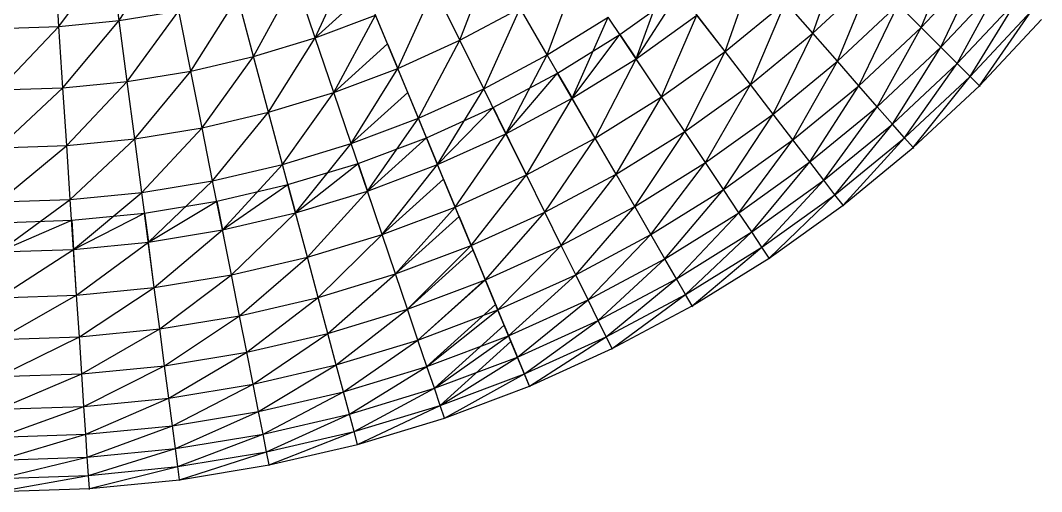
# Model space of a CAD drawing. Extents: x -1560 to 4680, y -1560 to 1560.
# Drawn here: x 25 to 1172, y -1559 to -1029 of the extents above; entities that cross this region are included whole.
import ezdxf

# ---------------------------------------------------------------- set-up
doc = ezdxf.new("R2010")
doc.units = 0
doc.header["$MEASUREMENT"] = 0
for name, color, linetype in [('HHST6X6X0.375', 13, 'Continuous'), ('L30X30X3', 1, 'Continuous'), ('TRIO25X148_A', 4, 'Continuous'), ('TRIO25X148_B', 6, 'Continuous'), ('TRIO25X148_C', 96, 'Continuous'), ('TRIO25X148_D', 3, 'Continuous'), ('TRIO25X148_F', 52, 'Continuous'), ('TRIO2875X148_A', 140, 'Continuous'), ('TRIO35X148', 30, 'Continuous'), ('TRIO45X148', 5, 'Continuous')]:
    doc.layers.add(name, color=color, linetype=linetype)

msp = doc.modelspace()

# ---------------------------------------------------------------- linework, layer by layer
at = {"layer": 'HHST6X6X0.375'}
for p, q in [((1103.1, -1103.1, 60), (1102.3, -1102.3, 68.9)), ((1028.6, -1172.9, 60), (1027.8, -1172, 68.9)), ((949.7, -1237.6, 60), (949, -1236.7, 68.9)), ((866.7, -1297.1, 60), (866.1, -1296.2, 68.9)), ((780, -1351, 60), (779.4, -1350, 68.9)), ((690, -1399.1, 60), (689.5, -1398.1, 68.9)), ((597, -1441.3, 60), (596.6, -1440.2, 68.9)), ((501.4, -1477.2, 60), (501.1, -1476.2, 68.9)), ((403.8, -1506.8, 60), (403.5, -1505.8, 68.9)), ((304.3, -1530, 60), (304.1, -1528.9, 68.9)), ((203.6, -1546.7, 60), (203.5, -1545.5, 68.9)), ((102, -1556.7, 60), (102, -1555.5, 68.9))]:
    msp.add_line(p, q, dxfattribs=at)
at = {"layer": 'L30X30X3'}
for p, q in [((437.1, -1055.3, 888.8), (448.5, -1082.9, 915.4)), ((698, -1044.7, 744.4), (716.3, -1072, 767.3)), ((628.2, -1088.1, 744.4), (644.6, -1116.5, 767.3)), ((471.8, -1139, 843.1), (459.8, -1110, 818.3)), ((555.7, -1126.8, 744.4), (570.2, -1156.3, 767.3)), ((480.8, -1160.8, 744.4), (493.4, -1191.1, 767.3)), ((403.9, -1189.7, 744.4), (414.4, -1220.8, 767.3)), ((325.2, -1213.6, 744.4), (333.7, -1245.3, 767.3)), ((500.1, -1207.3, 667.4), (513.1, -1238.8, 688.2)), ((245.1, -1232.3, 744.4), (251.5, -1264.5, 767.3)), ((164, -1245.7, 744.4), (168.3, -1278.2, 767.3)), ((517.6, -1249.5, 587.4), (531.1, -1282.1, 606.2)), ((82.2, -1253.7, 744.4), (84.3, -1286.5, 767.3)), ((547.1, -1320.8, 521.5), (533.2, -1287.1, 504.8)), ((546.8, -1320.2, 420), (561.1, -1354.6, 434.4)), ((558.5, -1348.4, 333.2), (573.1, -1383.6, 345.3)), ((568.2, -1371.8, 244.6), (583, -1407.6, 254.5)), ((590.9, -1426.5, 162.2), (575.8, -1390.2, 154.7))]:
    msp.add_line(p, q, dxfattribs=at)
at = {"layer": 'TRIO25X148_A'}
for p, q in [((67.9, -1035.8, 1048.5), (63.1, -963.2, 1108.7)), ((135.5, -1029.1, 1048.5), (126, -957, 1108.7)), ((355.8, -1048.3, 984), (333.7, -982.9, 1048.5)), ((518.4, -1051.2, 915.4), (489.6, -992.9, 984)), ((286.5, -1069.3, 984), (268.7, -1002.7, 1048.5)), ((915, -1043.4, 606.2), (884.1, -1008.2, 688.2)), ((216, -1085.8, 984), (202.5, -1018.1, 1048.5)), ((616.4, -1067.7, 843.1), (586, -1015.1, 915.4)), ((1036.8, -1036.8, 434.4), (1010.9, -1010.9, 521.5)), ((144.5, -1097.6, 984), (135.5, -1029.1, 1048.5)), ((448.5, -1082.9, 915.4), (423.6, -1022.8, 984)), ((716.3, -1072, 767.3), (685, -1025.1, 843.1)), ((816.3, -1063.8, 688.2), (784.8, -1022.8, 767.3)), ((72.4, -1104.7, 984), (67.9, -1035.8, 1048.5)), ((942.6, -1074.8, 521.5), (915, -1043.4, 606.2)), ((1059, -1059, 345.3), (1036.8, -1036.8, 434.4)), ((376.8, -1109.9, 915.4), (355.8, -1048.3, 984)), ((545.3, -1105.7, 843.1), (518.4, -1051.2, 915.4)), ((844.8, -1101, 606.2), (816.3, -1063.8, 688.2)), ((303.4, -1132.1, 915.4), (286.5, -1069.3, 984)), ((644.6, -1116.5, 767.3), (616.4, -1067.7, 843.1)), ((745, -1114.9, 688.2), (716.3, -1072, 767.3)), ((966.8, -1102.4, 434.4), (942.6, -1074.8, 521.5)), ((228.7, -1149.6, 915.4), (216, -1085.8, 984)), ((471.8, -1139, 843.1), (448.5, -1082.9, 915.4)), ((153, -1162.1, 915.4), (144.5, -1097.6, 984)), ((870.3, -1134.2, 521.5), (844.8, -1101, 606.2)), ((76.7, -1169.6, 915.4), (72.4, -1104.7, 984)), ((396.3, -1167.5, 843.1), (376.8, -1109.9, 915.4)), ((570.2, -1156.3, 767.3), (545.3, -1105.7, 843.1)), ((987.4, -1126, 345.3), (966.8, -1102.4, 434.4)), ((670.5, -1161.3, 688.2), (644.6, -1116.5, 767.3)), ((771, -1153.9, 606.2), (745, -1114.9, 688.2)), ((319.1, -1190.9, 843.1), (303.4, -1132.1, 915.4)), ((892.6, -1163.2, 434.4), (870.3, -1134.2, 521.5)), ((493.4, -1191.1, 767.3), (471.8, -1139, 843.1)), ((240.5, -1209.2, 843.1), (228.7, -1149.6, 915.4)), ((593.1, -1202.6, 688.2), (570.2, -1156.3, 767.3)), ((794.2, -1188.7, 521.5), (771, -1153.9, 606.2)), ((80.6, -1230.2, 843.1), (76.7, -1169.6, 915.4)), ((160.9, -1222.3, 843.1), (153, -1162.1, 915.4)), ((414.4, -1220.8, 767.3), (396.3, -1167.5, 843.1)), ((693.9, -1201.8, 606.2), (670.5, -1161.3, 688.2)), ((911.7, -1188.1, 345.3), (892.6, -1163.2, 434.4)), ((333.7, -1245.3, 767.3), (319.1, -1190.9, 843.1)), ((513.1, -1238.8, 688.2), (493.4, -1191.1, 767.3)), ((814.6, -1219.1, 434.4), (794.2, -1188.7, 521.5)), ((613.8, -1244.6, 606.2), (593.1, -1202.6, 688.2)), ((714.8, -1238.1, 521.5), (693.9, -1201.8, 606.2)), ((251.5, -1264.5, 767.3), (240.5, -1209.2, 843.1)), ((168.3, -1278.2, 767.3), (160.9, -1222.3, 843.1)), ((431, -1269.7, 688.2), (414.4, -1220.8, 767.3)), ((832, -1245.2, 345.3), (814.6, -1219.1, 434.4)), ((84.3, -1286.5, 767.3), (80.6, -1230.2, 843.1)), ((531.1, -1282.1, 606.2), (513.1, -1238.8, 688.2)), ((733.1, -1269.8, 434.4), (714.8, -1238.1, 521.5)), ((347.1, -1295.2, 688.2), (333.7, -1245.3, 767.3)), ((632.3, -1282.1, 521.5), (613.8, -1244.6, 606.2)), ((261.6, -1315.1, 688.2), (251.5, -1264.5, 767.3)), ((446.1, -1314.1, 606.2), (431, -1269.7, 688.2)), ((748.8, -1297, 345.3), (733.1, -1269.8, 434.4)), ((175, -1329.4, 688.2), (168.3, -1278.2, 767.3)), ((547.1, -1320.8, 521.5), (531.1, -1282.1, 606.2)), ((648.5, -1315, 434.4), (632.3, -1282.1, 521.5)), ((87.7, -1338, 688.2), (84.3, -1286.5, 767.3)), ((359.2, -1340.5, 606.2), (347.1, -1295.2, 688.2)), ((270.7, -1361.1, 606.2), (261.6, -1315.1, 688.2)), ((459.5, -1353.7, 521.5), (446.1, -1314.1, 606.2)), ((662.4, -1343.2, 345.3), (648.5, -1315, 434.4)), ((181.1, -1375.9, 606.2), (175, -1329.4, 688.2)), ((561.1, -1354.6, 434.4), (547.1, -1320.8, 521.5)), ((90.8, -1384.8, 606.2), (87.7, -1338, 688.2)), ((370, -1380.9, 521.5), (359.2, -1340.5, 606.2)), ((471.3, -1388.4, 434.4), (459.5, -1353.7, 521.5)), ((278.9, -1402.1, 521.5), (270.7, -1361.1, 606.2)), ((573.1, -1383.6, 345.3), (561.1, -1354.6, 434.4)), ((186.6, -1417.3, 521.5), (181.1, -1375.9, 606.2)), ((93.5, -1426.5, 521.5), (90.8, -1384.8, 606.2)), ((379.5, -1416.3, 434.4), (370, -1380.9, 521.5)), ((481.4, -1418.1, 345.3), (471.3, -1388.4, 434.4)), ((286, -1438.1, 434.4), (278.9, -1402.1, 521.5)), ((191.4, -1453.7, 434.4), (186.6, -1417.3, 521.5)), ((387.6, -1446.6, 345.3), (379.5, -1416.3, 434.4)), ((95.9, -1463.1, 434.4), (93.5, -1426.5, 521.5)), ((292.2, -1468.8, 345.3), (286, -1438.1, 434.4)), ((195.5, -1484.8, 345.3), (191.4, -1453.7, 434.4)), ((97.9, -1494.4, 345.3), (95.9, -1463.1, 434.4))]:
    msp.add_line(p, q, dxfattribs=at)
at = {"layer": 'TRIO25X148_B'}
for p, q in [((412.9, -996.8, 955.6), (355.8, -1048.3, 984)), ((448.5, -1082.9, 915.4), (412.9, -996.8, 955.6)), ((716.3, -1072, 767.3), (764.9, -996.8, 744.4)), ((816.3, -1063.8, 688.2), (764.9, -996.8, 744.4)), ((437.1, -1055.3, 888.8), (376.8, -1109.9, 915.4)), ((471.8, -1139, 843.1), (437.1, -1055.3, 888.8)), ((644.6, -1116.5, 767.3), (698, -1044.7, 744.4)), ((745, -1114.9, 688.2), (698, -1044.7, 744.4)), ((570.2, -1156.3, 767.3), (628.2, -1088.1, 744.4)), ((670.5, -1161.3, 688.2), (628.2, -1088.1, 744.4)), ((459.8, -1110, 818.3), (396.3, -1167.5, 843.1)), ((493.4, -1191.1, 767.3), (459.8, -1110, 818.3)), ((493.4, -1191.1, 767.3), (555.7, -1126.8, 744.4)), ((593.1, -1202.6, 688.2), (555.7, -1126.8, 744.4)), ((414.4, -1220.8, 767.3), (480.8, -1160.8, 744.4)), ((513.1, -1238.8, 688.2), (480.8, -1160.8, 744.4)), ((333.7, -1245.3, 767.3), (403.9, -1189.7, 744.4)), ((431, -1269.7, 688.2), (403.9, -1189.7, 744.4)), ((251.5, -1264.5, 767.3), (325.2, -1213.6, 744.4)), ((347.1, -1295.2, 688.2), (325.2, -1213.6, 744.4)), ((500.1, -1207.3, 667.4), (431, -1269.7, 688.2)), ((531.1, -1282.1, 606.2), (500.1, -1207.3, 667.4)), ((168.3, -1278.2, 767.3), (245.1, -1232.3, 744.4)), ((261.6, -1315.1, 688.2), (245.1, -1232.3, 744.4)), ((84.3, -1286.5, 767.3), (164, -1245.7, 744.4)), ((175, -1329.4, 688.2), (164, -1245.7, 744.4)), ((517.6, -1249.5, 587.4), (446.1, -1314.1, 606.2)), ((547.1, -1320.8, 521.5), (517.6, -1249.5, 587.4)), ((0, -1289.2, 767.3), (82.2, -1253.7, 744.4)), ((87.7, -1338, 688.2), (82.2, -1253.7, 744.4)), ((533.2, -1287.1, 504.8), (459.5, -1353.7, 521.5)), ((561.1, -1354.6, 434.4), (533.2, -1287.1, 504.8)), ((546.8, -1320.2, 420), (471.3, -1388.4, 434.4)), ((573.1, -1383.6, 345.3), (546.8, -1320.2, 420)), ((558.5, -1348.4, 333.2), (481.4, -1418.1, 345.3)), ((583, -1407.6, 254.5), (558.5, -1348.4, 333.2)), ((568.2, -1371.8, 244.6), (489.7, -1442.7, 254.5)), ((590.9, -1426.5, 162.2), (568.2, -1371.8, 244.6)), ((496.3, -1462.1, 162.2), (575.8, -1390.2, 154.7))]:
    msp.add_line(p, q, dxfattribs=at)
at = {"layer": 'TRIO25X148_C'}
for p, q in [((1036.8, -1036.8, 434.4), (1102.4, -966.8, 434.4)), ((915, -1043.4, 606.2), (981.3, -981.3, 606.2)), ((1059, -1059, 345.3), (1126, -987.4, 345.3)), ((816.3, -1063.8, 688.2), (884.1, -1008.2, 688.2)), ((1077.3, -1077.3, 254.5), (1145.5, -1004.6, 254.5)), ((135.5, -1029.1, 1048.5), (202.5, -1018.1, 1048.5)), ((518.4, -1051.2, 915.4), (586, -1015.1, 915.4)), ((942.6, -1074.8, 521.5), (1010.9, -1010.9, 521.5)), ((1091.8, -1091.8, 162.2), (1160.8, -1018, 162.2)), ((67.9, -1035.8, 1048.5), (135.5, -1029.1, 1048.5)), ((355.8, -1048.3, 984), (423.6, -1022.8, 984)), ((616.4, -1067.7, 843.1), (685, -1025.1, 843.1)), ((716.3, -1072, 767.3), (784.8, -1022.8, 767.3)), ((1102.3, -1102.3, 68.9), (1172, -1027.8, 68.9)), ((0, -1038, 1048.5), (67.9, -1035.8, 1048.5)), ((844.8, -1101, 606.2), (915, -1043.4, 606.2)), ((966.8, -1102.4, 434.4), (1036.8, -1036.8, 434.4)), ((286.5, -1069.3, 984), (355.8, -1048.3, 984)), ((448.5, -1082.9, 915.4), (518.4, -1051.2, 915.4)), ((745, -1114.9, 688.2), (816.3, -1063.8, 688.2)), ((987.4, -1126, 345.3), (1059, -1059, 345.3)), ((216, -1085.8, 984), (286.5, -1069.3, 984)), ((545.3, -1105.7, 843.1), (616.4, -1067.7, 843.1)), ((644.6, -1116.5, 767.3), (716.3, -1072, 767.3)), ((870.3, -1134.2, 521.5), (942.6, -1074.8, 521.5)), ((1004.6, -1145.5, 254.5), (1077.3, -1077.3, 254.5)), ((144.5, -1097.6, 984), (216, -1085.8, 984)), ((376.8, -1109.9, 915.4), (448.5, -1082.9, 915.4)), ((72.4, -1104.7, 984), (144.5, -1097.6, 984)), ((771, -1153.9, 606.2), (844.8, -1101, 606.2)), ((1018, -1160.8, 162.2), (1091.8, -1091.8, 162.2)), ((0, -1107.1, 984), (72.4, -1104.7, 984)), ((303.4, -1132.1, 915.4), (376.8, -1109.9, 915.4)), ((471.8, -1139, 843.1), (545.3, -1105.7, 843.1)), ((892.6, -1163.2, 434.4), (966.8, -1102.4, 434.4)), ((1027.8, -1172, 68.9), (1102.3, -1102.3, 68.9)), ((570.2, -1156.3, 767.3), (644.6, -1116.5, 767.3)), ((670.5, -1161.3, 688.2), (745, -1114.9, 688.2)), ((228.7, -1149.6, 915.4), (303.4, -1132.1, 915.4)), ((794.2, -1188.7, 521.5), (870.3, -1134.2, 521.5)), ((911.7, -1188.1, 345.3), (987.4, -1126, 345.3)), ((396.3, -1167.5, 843.1), (471.8, -1139, 843.1)), ((927.5, -1208.7, 254.5), (1004.6, -1145.5, 254.5)), ((153, -1162.1, 915.4), (228.7, -1149.6, 915.4)), ((493.4, -1191.1, 767.3), (570.2, -1156.3, 767.3)), ((693.9, -1201.8, 606.2), (771, -1153.9, 606.2)), ((0, -1172.1, 915.4), (76.7, -1169.6, 915.4)), ((76.7, -1169.6, 915.4), (153, -1162.1, 915.4)), ((319.1, -1190.9, 843.1), (396.3, -1167.5, 843.1)), ((593.1, -1202.6, 688.2), (670.5, -1161.3, 688.2)), ((814.6, -1219.1, 434.4), (892.6, -1163.2, 434.4)), ((939.9, -1224.9, 162.2), (1018, -1160.8, 162.2)), ((949, -1236.7, 68.9), (1027.8, -1172, 68.9)), ((240.5, -1209.2, 843.1), (319.1, -1190.9, 843.1)), ((414.4, -1220.8, 767.3), (493.4, -1191.1, 767.3)), ((714.8, -1238.1, 521.5), (794.2, -1188.7, 521.5)), ((832, -1245.2, 345.3), (911.7, -1188.1, 345.3)), ((513.1, -1238.8, 688.2), (593.1, -1202.6, 688.2)), ((613.8, -1244.6, 606.2), (693.9, -1201.8, 606.2)), ((160.9, -1222.3, 843.1), (240.5, -1209.2, 843.1)), ((846.4, -1266.8, 254.5), (927.5, -1208.7, 254.5)), ((80.6, -1230.2, 843.1), (160.9, -1222.3, 843.1)), ((333.7, -1245.3, 767.3), (414.4, -1220.8, 767.3)), ((733.1, -1269.8, 434.4), (814.6, -1219.1, 434.4)), ((857.8, -1283.8, 162.2), (939.9, -1224.9, 162.2)), ((0, -1232.9, 843.1), (80.6, -1230.2, 843.1)), ((431, -1269.7, 688.2), (513.1, -1238.8, 688.2)), ((632.3, -1282.1, 521.5), (714.8, -1238.1, 521.5)), ((866.1, -1296.2, 68.9), (949, -1236.7, 68.9)), ((251.5, -1264.5, 767.3), (333.7, -1245.3, 767.3)), ((531.1, -1282.1, 606.2), (613.8, -1244.6, 606.2)), ((748.8, -1297, 345.3), (832, -1245.2, 345.3)), ((168.3, -1278.2, 767.3), (251.5, -1264.5, 767.3)), ((347.1, -1295.2, 688.2), (431, -1269.7, 688.2)), ((648.5, -1315, 434.4), (733.1, -1269.8, 434.4)), ((761.8, -1319.4, 254.5), (846.4, -1266.8, 254.5)), ((84.3, -1286.5, 767.3), (168.3, -1278.2, 767.3)), ((446.1, -1314.1, 606.2), (531.1, -1282.1, 606.2)), ((547.1, -1320.8, 521.5), (632.3, -1282.1, 521.5)), ((772, -1337.2, 162.2), (857.8, -1283.8, 162.2)), ((0, -1289.2, 767.3), (84.3, -1286.5, 767.3)), ((261.6, -1315.1, 688.2), (347.1, -1295.2, 688.2)), ((779.4, -1350, 68.9), (866.1, -1296.2, 68.9)), ((662.4, -1343.2, 345.3), (748.8, -1297, 345.3)), ((175, -1329.4, 688.2), (261.6, -1315.1, 688.2)), ((359.2, -1340.5, 606.2), (446.1, -1314.1, 606.2)), ((561.1, -1354.6, 434.4), (648.5, -1315, 434.4)), ((673.9, -1366.4, 254.5), (761.8, -1319.4, 254.5)), ((87.7, -1338, 688.2), (175, -1329.4, 688.2)), ((459.5, -1353.7, 521.5), (547.1, -1320.8, 521.5)), ((0, -1340.9, 688.2), (87.7, -1338, 688.2)), ((270.7, -1361.1, 606.2), (359.2, -1340.5, 606.2)), ((682.9, -1384.8, 162.2), (772, -1337.2, 162.2)), ((370, -1380.9, 521.5), (459.5, -1353.7, 521.5)), ((573.1, -1383.6, 345.3), (662.4, -1343.2, 345.3)), ((689.5, -1398.1, 68.9), (779.4, -1350, 68.9)), ((181.1, -1375.9, 606.2), (270.7, -1361.1, 606.2)), ((471.3, -1388.4, 434.4), (561.1, -1354.6, 434.4)), ((90.8, -1384.8, 606.2), (181.1, -1375.9, 606.2)), ((583, -1407.6, 254.5), (673.9, -1366.4, 254.5)), ((0, -1387.8, 606.2), (90.8, -1384.8, 606.2)), ((278.9, -1402.1, 521.5), (370, -1380.9, 521.5)), ((379.5, -1416.3, 434.4), (471.3, -1388.4, 434.4)), ((481.4, -1418.1, 345.3), (573.1, -1383.6, 345.3)), ((590.9, -1426.5, 162.2), (682.9, -1384.8, 162.2)), ((596.6, -1440.2, 68.9), (689.5, -1398.1, 68.9)), ((186.6, -1417.3, 521.5), (278.9, -1402.1, 521.5)), ((489.7, -1442.7, 254.5), (583, -1407.6, 254.5)), ((93.5, -1426.5, 521.5), (186.6, -1417.3, 521.5)), ((286, -1438.1, 434.4), (379.5, -1416.3, 434.4)), ((387.6, -1446.6, 345.3), (481.4, -1418.1, 345.3)), ((0, -1429.6, 521.5), (93.5, -1426.5, 521.5)), ((496.3, -1462.1, 162.2), (590.9, -1426.5, 162.2)), ((191.4, -1453.7, 434.4), (286, -1438.1, 434.4)), ((394.3, -1471.6, 254.5), (489.7, -1442.7, 254.5)), ((501.1, -1476.2, 68.9), (596.6, -1440.2, 68.9)), ((95.9, -1463.1, 434.4), (191.4, -1453.7, 434.4)), ((292.2, -1468.8, 345.3), (387.6, -1446.6, 345.3)), ((0, -1466.2, 434.4), (95.9, -1463.1, 434.4)), ((399.6, -1491.4, 162.2), (496.3, -1462.1, 162.2)), ((195.5, -1484.8, 345.3), (292.2, -1468.8, 345.3)), ((297.2, -1494.3, 254.5), (394.3, -1471.6, 254.5)), ((403.5, -1505.8, 68.9), (501.1, -1476.2, 68.9)), ((97.9, -1494.4, 345.3), (195.5, -1484.8, 345.3)), ((301.2, -1514.3, 162.2), (399.6, -1491.4, 162.2)), ((0, -1497.6, 345.3), (97.9, -1494.4, 345.3)), ((198.9, -1510.5, 254.5), (297.2, -1494.3, 254.5)), ((99.6, -1520.3, 254.5), (198.9, -1510.5, 254.5)), ((201.5, -1530.8, 162.2), (301.2, -1514.3, 162.2)), ((304.1, -1528.9, 68.9), (403.5, -1505.8, 68.9)), ((0, -1523.6, 254.5), (99.6, -1520.3, 254.5)), ((101, -1540.7, 162.2), (201.5, -1530.8, 162.2)), ((203.5, -1545.5, 68.9), (304.1, -1528.9, 68.9)), ((0, -1544, 162.2), (101, -1540.7, 162.2)), ((102, -1555.5, 68.9), (203.5, -1545.5, 68.9)), ((0, -1558.9, 68.9), (102, -1555.5, 68.9))]:
    msp.add_line(p, q, dxfattribs=at)
at = {"layer": 'TRIO25X148_D'}
for p, q in [((135.5, -1029.1, 1048.5), (188.3, -946.7, 1108.7)), ((915, -1043.4, 606.2), (948.2, -948.2, 688.2)), ((1036.8, -1036.8, 434.4), (1074.8, -942.6, 521.5)), ((67.9, -1035.8, 1048.5), (126, -957, 1108.7)), ((355.8, -1048.3, 984), (397.2, -959, 1048.5)), ((518.4, -1051.2, 915.4), (553.5, -958.7, 984)), ((616.4, -1067.7, 843.1), (651.2, -974.5, 915.4)), ((816.3, -1063.8, 688.2), (850, -969.3, 767.3)), ((1059, -1059, 345.3), (1102.4, -966.8, 434.4)), ((286.5, -1069.3, 984), (333.7, -982.9, 1048.5)), ((716.3, -1072, 767.3), (750.5, -978.1, 843.1)), ((942.6, -1074.8, 521.5), (981.3, -981.3, 606.2)), ((448.5, -1082.9, 915.4), (489.6, -992.9, 984)), ((1077.3, -1077.3, 254.5), (1126, -987.4, 345.3)), ((216, -1085.8, 984), (268.7, -1002.7, 1048.5)), ((844.8, -1101, 606.2), (884.1, -1008.2, 688.2)), ((144.5, -1097.6, 984), (202.5, -1018.1, 1048.5)), ((545.3, -1105.7, 843.1), (586, -1015.1, 915.4)), ((966.8, -1102.4, 434.4), (1010.9, -1010.9, 521.5)), ((72.4, -1104.7, 984), (135.5, -1029.1, 1048.5)), ((376.8, -1109.9, 915.4), (423.6, -1022.8, 984)), ((644.6, -1116.5, 767.3), (685, -1025.1, 843.1)), ((745, -1114.9, 688.2), (784.8, -1022.8, 767.3)), ((0, -1107.1, 984), (67.9, -1035.8, 1048.5)), ((870.3, -1134.2, 521.5), (915, -1043.4, 606.2)), ((987.4, -1126, 345.3), (1036.8, -1036.8, 434.4)), ((303.4, -1132.1, 915.4), (355.8, -1048.3, 984)), ((471.8, -1139, 843.1), (518.4, -1051.2, 915.4)), ((771, -1153.9, 606.2), (816.3, -1063.8, 688.2)), ((1004.6, -1145.5, 254.5), (1059, -1059, 345.3)), ((228.7, -1149.6, 915.4), (286.5, -1069.3, 984)), ((570.2, -1156.3, 767.3), (616.4, -1067.7, 843.1)), ((670.5, -1161.3, 688.2), (716.3, -1072, 767.3)), ((892.6, -1163.2, 434.4), (942.6, -1074.8, 521.5)), ((153, -1162.1, 915.4), (216, -1085.8, 984)), ((396.3, -1167.5, 843.1), (448.5, -1082.9, 915.4)), ((76.7, -1169.6, 915.4), (144.5, -1097.6, 984)), ((794.2, -1188.7, 521.5), (844.8, -1101, 606.2)), ((0, -1172.1, 915.4), (72.4, -1104.7, 984)), ((319.1, -1190.9, 843.1), (376.8, -1109.9, 915.4)), ((493.4, -1191.1, 767.3), (545.3, -1105.7, 843.1)), ((911.7, -1188.1, 345.3), (966.8, -1102.4, 434.4)), ((593.1, -1202.6, 688.2), (644.6, -1116.5, 767.3)), ((693.9, -1201.8, 606.2), (745, -1114.9, 688.2)), ((240.5, -1209.2, 843.1), (303.4, -1132.1, 915.4)), ((814.6, -1219.1, 434.4), (870.3, -1134.2, 521.5)), ((927.5, -1208.7, 254.5), (987.4, -1126, 345.3)), ((414.4, -1220.8, 767.3), (471.8, -1139, 843.1)), ((160.9, -1222.3, 843.1), (228.7, -1149.6, 915.4)), ((513.1, -1238.8, 688.2), (570.2, -1156.3, 767.3)), ((714.8, -1238.1, 521.5), (771, -1153.9, 606.2)), ((0, -1232.9, 843.1), (76.7, -1169.6, 915.4)), ((80.6, -1230.2, 843.1), (153, -1162.1, 915.4)), ((333.7, -1245.3, 767.3), (396.3, -1167.5, 843.1)), ((613.8, -1244.6, 606.2), (670.5, -1161.3, 688.2)), ((832, -1245.2, 345.3), (892.6, -1163.2, 434.4)), ((251.5, -1264.5, 767.3), (319.1, -1190.9, 843.1)), ((431, -1269.7, 688.2), (493.4, -1191.1, 767.3)), ((733.1, -1269.8, 434.4), (794.2, -1188.7, 521.5)), ((846.4, -1266.8, 254.5), (911.7, -1188.1, 345.3)), ((531.1, -1282.1, 606.2), (593.1, -1202.6, 688.2)), ((632.3, -1282.1, 521.5), (693.9, -1201.8, 606.2)), ((168.3, -1278.2, 767.3), (240.5, -1209.2, 843.1)), ((84.3, -1286.5, 767.3), (160.9, -1222.3, 843.1)), ((347.1, -1295.2, 688.2), (414.4, -1220.8, 767.3)), ((748.8, -1297, 345.3), (814.6, -1219.1, 434.4)), ((0, -1289.2, 767.3), (80.6, -1230.2, 843.1)), ((446.1, -1314.1, 606.2), (513.1, -1238.8, 688.2)), ((648.5, -1315, 434.4), (714.8, -1238.1, 521.5)), ((261.6, -1315.1, 688.2), (333.7, -1245.3, 767.3)), ((547.1, -1320.8, 521.5), (613.8, -1244.6, 606.2)), ((761.8, -1319.4, 254.5), (832, -1245.2, 345.3)), ((175, -1329.4, 688.2), (251.5, -1264.5, 767.3)), ((359.2, -1340.5, 606.2), (431, -1269.7, 688.2)), ((662.4, -1343.2, 345.3), (733.1, -1269.8, 434.4)), ((87.7, -1338, 688.2), (168.3, -1278.2, 767.3)), ((459.5, -1353.7, 521.5), (531.1, -1282.1, 606.2)), ((561.1, -1354.6, 434.4), (632.3, -1282.1, 521.5)), ((0, -1340.9, 688.2), (84.3, -1286.5, 767.3)), ((270.7, -1361.1, 606.2), (347.1, -1295.2, 688.2)), ((673.9, -1366.4, 254.5), (748.8, -1297, 345.3)), ((181.1, -1375.9, 606.2), (261.6, -1315.1, 688.2)), ((370, -1380.9, 521.5), (446.1, -1314.1, 606.2)), ((573.1, -1383.6, 345.3), (648.5, -1315, 434.4)), ((90.8, -1384.8, 606.2), (175, -1329.4, 688.2)), ((471.3, -1388.4, 434.4), (547.1, -1320.8, 521.5)), ((0, -1387.8, 606.2), (87.7, -1338, 688.2)), ((278.9, -1402.1, 521.5), (359.2, -1340.5, 606.2)), ((379.5, -1416.3, 434.4), (459.5, -1353.7, 521.5)), ((583, -1407.6, 254.5), (662.4, -1343.2, 345.3)), ((186.6, -1417.3, 521.5), (270.7, -1361.1, 606.2)), ((481.4, -1418.1, 345.3), (561.1, -1354.6, 434.4)), ((93.5, -1426.5, 521.5), (181.1, -1375.9, 606.2)), ((0, -1429.6, 521.5), (90.8, -1384.8, 606.2)), ((286, -1438.1, 434.4), (370, -1380.9, 521.5)), ((387.6, -1446.6, 345.3), (471.3, -1388.4, 434.4)), ((489.7, -1442.7, 254.5), (573.1, -1383.6, 345.3)), ((191.4, -1453.7, 434.4), (278.9, -1402.1, 521.5)), ((95.9, -1463.1, 434.4), (186.6, -1417.3, 521.5)), ((292.2, -1468.8, 345.3), (379.5, -1416.3, 434.4)), ((394.3, -1471.6, 254.5), (481.4, -1418.1, 345.3)), ((0, -1466.2, 434.4), (93.5, -1426.5, 521.5)), ((195.5, -1484.8, 345.3), (286, -1438.1, 434.4)), ((97.9, -1494.4, 345.3), (191.4, -1453.7, 434.4)), ((297.2, -1494.3, 254.5), (387.6, -1446.6, 345.3)), ((0, -1497.6, 345.3), (95.9, -1463.1, 434.4)), ((198.9, -1510.5, 254.5), (292.2, -1468.8, 345.3)), ((99.6, -1520.3, 254.5), (195.5, -1484.8, 345.3)), ((0, -1523.6, 254.5), (97.9, -1494.4, 345.3))]:
    msp.add_line(p, q, dxfattribs=at)
at = {"layer": 'TRIO25X148_F'}
for p, q in [((437.1, -1055.3, 888.8), (412.9, -996.8, 955.6)), ((698, -1044.7, 744.4), (764.9, -996.8, 744.4)), ((459.8, -1110, 818.3), (437.1, -1055.3, 888.8)), ((628.2, -1088.1, 744.4), (698, -1044.7, 744.4)), ((555.7, -1126.8, 744.4), (628.2, -1088.1, 744.4)), ((480.8, -1160.8, 744.4), (459.8, -1110, 818.3)), ((480.8, -1160.8, 744.4), (555.7, -1126.8, 744.4)), ((403.9, -1189.7, 744.4), (480.8, -1160.8, 744.4)), ((500.1, -1207.3, 667.4), (480.8, -1160.8, 744.4)), ((325.2, -1213.6, 744.4), (403.9, -1189.7, 744.4)), ((245.1, -1232.3, 744.4), (325.2, -1213.6, 744.4)), ((517.6, -1249.5, 587.4), (500.1, -1207.3, 667.4)), ((164, -1245.7, 744.4), (245.1, -1232.3, 744.4)), ((82.2, -1253.7, 744.4), (164, -1245.7, 744.4)), ((0, -1256.4, 744.4), (82.2, -1253.7, 744.4))]:
    msp.add_line(p, q, dxfattribs=at)
at = {"layer": 'TRIO2875X148_A'}
for p, q in [((1091.8, -1091.8, 162.2), (1145.5, -1004.6, 254.5)), ((1102.3, -1102.3, 68.9), (1160.8, -1018, 162.2)), ((1077.3, -1077.3, 254.5), (1059, -1059, 345.3)), ((1018, -1160.8, 162.2), (1077.3, -1077.3, 254.5)), ((1091.8, -1091.8, 162.2), (1077.3, -1077.3, 254.5)), ((1027.8, -1172, 68.9), (1091.8, -1091.8, 162.2)), ((1004.6, -1145.5, 254.5), (987.4, -1126, 345.3)), ((939.9, -1224.9, 162.2), (1004.6, -1145.5, 254.5)), ((1018, -1160.8, 162.2), (1004.6, -1145.5, 254.5)), ((949, -1236.7, 68.9), (1018, -1160.8, 162.2)), ((927.5, -1208.7, 254.5), (911.7, -1188.1, 345.3)), ((857.8, -1283.8, 162.2), (927.5, -1208.7, 254.5)), ((939.9, -1224.9, 162.2), (927.5, -1208.7, 254.5)), ((866.1, -1296.2, 68.9), (939.9, -1224.9, 162.2)), ((533.2, -1287.1, 504.8), (517.6, -1249.5, 587.4)), ((846.4, -1266.8, 254.5), (832, -1245.2, 345.3)), ((772, -1337.2, 162.2), (846.4, -1266.8, 254.5)), ((857.8, -1283.8, 162.2), (846.4, -1266.8, 254.5)), ((779.4, -1350, 68.9), (857.8, -1283.8, 162.2)), ((546.8, -1320.2, 420), (533.2, -1287.1, 504.8)), ((761.8, -1319.4, 254.5), (748.8, -1297, 345.3)), ((682.9, -1384.8, 162.2), (761.8, -1319.4, 254.5)), ((772, -1337.2, 162.2), (761.8, -1319.4, 254.5)), ((558.5, -1348.4, 333.2), (546.8, -1320.2, 420)), ((689.5, -1398.1, 68.9), (772, -1337.2, 162.2)), ((568.2, -1371.8, 244.6), (558.5, -1348.4, 333.2)), ((673.9, -1366.4, 254.5), (662.4, -1343.2, 345.3)), ((575.8, -1390.2, 154.7), (568.2, -1371.8, 244.6)), ((590.9, -1426.5, 162.2), (673.9, -1366.4, 254.5)), ((682.9, -1384.8, 162.2), (673.9, -1366.4, 254.5)), ((583, -1407.6, 254.5), (573.1, -1383.6, 345.3)), ((596.6, -1440.2, 68.9), (682.9, -1384.8, 162.2)), ((496.3, -1462.1, 162.2), (583, -1407.6, 254.5)), ((590.9, -1426.5, 162.2), (583, -1407.6, 254.5)), ((489.7, -1442.7, 254.5), (481.4, -1418.1, 345.3)), ((501.1, -1476.2, 68.9), (590.9, -1426.5, 162.2)), ((399.6, -1491.4, 162.2), (489.7, -1442.7, 254.5)), ((496.3, -1462.1, 162.2), (489.7, -1442.7, 254.5)), ((394.3, -1471.6, 254.5), (387.6, -1446.6, 345.3)), ((403.5, -1505.8, 68.9), (496.3, -1462.1, 162.2)), ((297.2, -1494.3, 254.5), (292.2, -1468.8, 345.3)), ((301.2, -1514.3, 162.2), (394.3, -1471.6, 254.5)), ((399.6, -1491.4, 162.2), (394.3, -1471.6, 254.5)), ((198.9, -1510.5, 254.5), (195.5, -1484.8, 345.3)), ((304.1, -1528.9, 68.9), (399.6, -1491.4, 162.2)), ((99.6, -1520.3, 254.5), (97.9, -1494.4, 345.3)), ((201.5, -1530.8, 162.2), (297.2, -1494.3, 254.5)), ((301.2, -1514.3, 162.2), (297.2, -1494.3, 254.5)), ((101, -1540.7, 162.2), (198.9, -1510.5, 254.5)), ((201.5, -1530.8, 162.2), (198.9, -1510.5, 254.5)), ((203.5, -1545.5, 68.9), (301.2, -1514.3, 162.2)), ((0, -1544, 162.2), (99.6, -1520.3, 254.5)), ((101, -1540.7, 162.2), (99.6, -1520.3, 254.5)), ((102, -1555.5, 68.9), (201.5, -1530.8, 162.2)), ((0, -1558.9, 68.9), (101, -1540.7, 162.2))]:
    msp.add_line(p, q, dxfattribs=at)
at = {"layer": 'TRIO35X148'}
msp.add_line((596.6, -1440.2, 68.9), (575.8, -1390.2, 154.7), dxfattribs=at)
at = {"layer": 'TRIO45X148'}
for p, q in [((1102.3, -1102.3, 68.9), (1091.8, -1091.8, 162.2)), ((1027.8, -1172, 68.9), (1018, -1160.8, 162.2)), ((949, -1236.7, 68.9), (939.9, -1224.9, 162.2)), ((866.1, -1296.2, 68.9), (857.8, -1283.8, 162.2)), ((779.4, -1350, 68.9), (772, -1337.2, 162.2)), ((689.5, -1398.1, 68.9), (682.9, -1384.8, 162.2)), ((596.6, -1440.2, 68.9), (590.9, -1426.5, 162.2)), ((501.1, -1476.2, 68.9), (496.3, -1462.1, 162.2)), ((403.5, -1505.8, 68.9), (399.6, -1491.4, 162.2)), ((304.1, -1528.9, 68.9), (301.2, -1514.3, 162.2)), ((203.5, -1545.5, 68.9), (201.5, -1530.8, 162.2)), ((102, -1555.5, 68.9), (101, -1540.7, 162.2))]:
    msp.add_line(p, q, dxfattribs=at)

doc.saveas('drawing.dxf')
